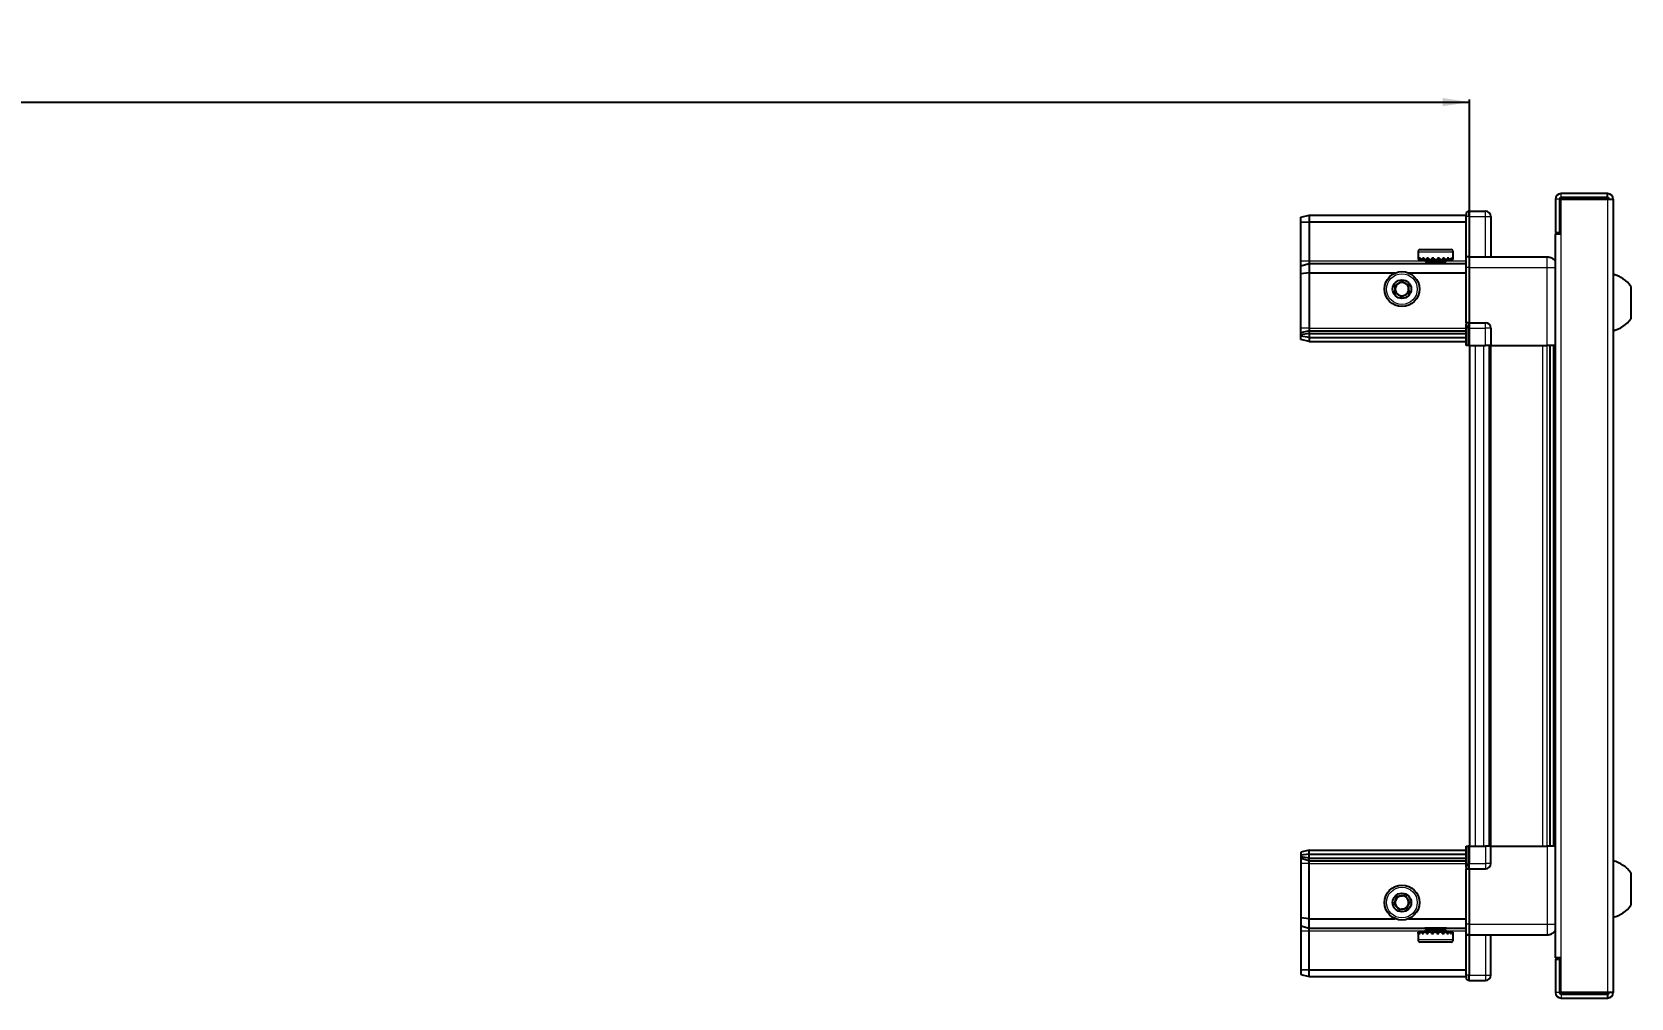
# Model space of a CAD drawing. Header units: millimetres. Extents: x 899 to 3916, y -216 to 1780.
# Drawn here: x 2528 to 3122, y 1344 to 1704 of the extents above; entities that cross this region are included whole.
import ezdxf

# ---------------------------------------------------------------- set-up
doc = ezdxf.new("R2010")
doc.units = ezdxf.units.MM
doc.layers.add('FORMAT', color=7, linetype='Continuous')
doc.styles.add('SLDTEXTSTYLE0', font='TXT', dxfattribs={"width": 0.75})
doc.dimstyles.new('SLDDIMSTYLE0', dxfattribs={"dimtxt": 20, "dimasz": 10, "dimexe": 0, "dimexo": 0.0625, "dimgap": 5, "dimtad": 2, "dimdec": 1, "dimrnd": 1e-09, "dimzin": 12, "dimdsep": 46, "dimtxsty": 'SLDTEXTSTYLE0', "dimsah": 1, "dimcen": 0.09, "dimadec": 0, "dimazin": 3, "dimtfac": 1, "dimtofl": 0, "dimtmove": 0, "dimatfit": 3, "dimfxl": 0, "dimfrac": 2, "dimtolj": 1, "dimtzin": 12, "dimarcsym": 0})

# ---------------------------------------------------------------- blocks, each defined once
blk = doc.blocks.new('_D_4')
at = {"layer": 'FORMAT'}
for p, q in [((1762.2, 1586.94), (1762.2, 1678.43)), ((1762.2, 1677.43), (3062.2, 1677.43)), ((3062.2, 1586.94), (3062.2, 1678.43))]:
    blk.add_line(p, q, dxfattribs=at)
for points in [[(1762.2, 1677.43), (1772.2, 1675.9), (1772.2, 1678.97)], [(3062.2, 1677.43), (3052.2, 1678.97), (3052.2, 1675.9)]]:
    blk.add_solid(points, dxfattribs=at)
at = {"layer": 'FORMAT', "insert": (2382.64, 1703.22), "char_height": 20, "attachment_point": 1, "style": 'SLDTEXTSTYLE0'}
blk.add_mtext('1300', dxfattribs=at)

msp = doc.modelspace()

# ---------------------------------------------------------------- linework, layer by layer
at = {"color": 7, "linetype": 'Continuous', "lineweight": 25}
for p, q in [((3094.05, 1641.33), (3094.05, 1628.93)), ((3095.55, 1641.33), (3095.55, 1628.93)), ((3096.05, 1628.43), (3096.05, 1641.33)), ((3096.05, 1641.33), (3113.45, 1641.33)), ((3113.45, 1643.43), (3096.15, 1643.43)), ((3113.45, 1641.93), (3096.15, 1641.93)), ((3113.45, 1641.93), (3113.45, 1643.43)), ((3113.45, 1641.33), (3115.55, 1641.33)), ((3115.55, 1641.33), (3115.55, 1346.53)), ((2999.55, 1634.63), (3002.55, 1635.43)), ((2999.55, 1632.78), (2999.55, 1634.63)), ((3002.55, 1635.43), (3002.55, 1632.93)), ((3002.55, 1635.43), (3060.85, 1635.43)), ((3061.71, 1636.93), (3060.85, 1636.43)), ((3061.71, 1636.93), (3060.85, 1636.43)), ((3060.85, 1636.43), (3060.85, 1634.93)), ((3060.85, 1620.13), (3060.85, 1634.93)), ((3062.05, 1636.93), (3061.71, 1636.93)), ((3062.05, 1636.93), (3061.71, 1636.93)), ((3062.05, 1636.93), (3062.05, 1636.93)), ((3062.05, 1634.93), (3062.05, 1636.93)), ((3062.05, 1636.93), (3068.05, 1636.93)), ((3062.05, 1634.93), (3062.05, 1620.13)), ((3070.05, 1634.93), (3070.05, 1619.93)), ((2999.55, 1632.78), (3002.55, 1632.93)), ((2999.55, 1618.43), (2999.55, 1632.78)), ((3002.55, 1632.93), (3002.55, 1618.43)), ((3002.55, 1632.93), (3060.85, 1632.93)), ((3093.95, 1628.43), (3093.95, 1359.43)), ((3093.95, 1628.43), (3096.05, 1628.43)), ((3094.05, 1628.93), (3095.55, 1628.93)), ((3043.05, 1621.83), (3043.05, 1618.93)), ((3043.85, 1622.63), (3055.25, 1622.63)), ((3056.05, 1618.93), (3056.05, 1621.83)), ((2999.55, 1616.63), (2999.55, 1618.43)), ((2999.55, 1616.63), (3002.55, 1617.43)), ((2999.55, 1613.6), (2999.55, 1616.63)), ((3002.55, 1618.43), (3002.55, 1617.43)), ((3002.55, 1617.43), (3002.55, 1613.93)), ((3002.55, 1617.43), (3060.85, 1617.43)), ((3043.05, 1618.93), (3043.09, 1618.93)), ((3043.21, 1619.43), (3043.09, 1619.43)), ((3043.09, 1619.43), (3043.09, 1618.93)), ((3043.09, 1618.93), (3043.21, 1618.93)), ((3043.21, 1619.43), (3043.21, 1618.93)), ((3043.21, 1618.93), (3043.62, 1618.93)), ((3043.96, 1619.43), (3043.62, 1619.43)), ((3043.62, 1619.43), (3043.62, 1618.93)), ((3043.62, 1618.93), (3043.96, 1618.93)), ((3043.96, 1619.43), (3043.96, 1618.93)), ((3043.96, 1618.93), (3044.73, 1618.93)), ((3045.25, 1619.43), (3044.73, 1619.43)), ((3044.73, 1619.43), (3044.73, 1618.93)), ((3044.73, 1618.93), (3045.25, 1618.93)), ((3045.15, 1618.93), (3045.15, 1618.83)), ((3045.15, 1618.83), (3053.95, 1618.83)), ((3045.25, 1619.43), (3045.25, 1618.93)), ((3045.25, 1618.93), (3046.31, 1618.93)), ((3045.55, 1618.43), (3046.24, 1617.95)), ((3045.55, 1618.43), (3053.55, 1618.43)), ((3046.24, 1617.95), (3045.55, 1617.47)), ((3045.55, 1617.47), (3045.55, 1617.43)), ((3045.55, 1617.47), (3053.55, 1617.47)), ((3046.24, 1617.95), (3052.86, 1617.95)), ((3046.97, 1619.43), (3046.31, 1619.43)), ((3046.31, 1619.43), (3046.31, 1618.93)), ((3046.31, 1618.93), (3046.97, 1618.93)), ((3046.97, 1619.43), (3046.97, 1618.93)), ((3046.97, 1618.93), (3048.21, 1618.93)), ((3048.94, 1619.43), (3048.21, 1619.43)), ((3048.21, 1619.43), (3048.21, 1618.93)), ((3048.21, 1618.93), (3048.64, 1618.93)), ((3048.64, 1619.43), (3048.64, 1618.93)), ((3048.94, 1619.43), (3048.94, 1618.93)), ((3048.94, 1618.93), (3050.24, 1618.93)), ((3050.97, 1619.43), (3050.24, 1619.43)), ((3050.24, 1619.43), (3050.24, 1618.93)), ((3050.51, 1619.43), (3050.51, 1618.93)), ((3050.51, 1618.93), (3050.97, 1618.93)), ((3050.97, 1619.43), (3050.97, 1618.93)), ((3050.97, 1618.93), (3052.2, 1618.93)), ((3052.86, 1619.43), (3052.2, 1619.43)), ((3052.2, 1619.43), (3052.2, 1618.93)), ((3052.2, 1618.93), (3052.86, 1618.93)), ((3052.86, 1619.43), (3052.86, 1618.93)), ((3052.86, 1618.93), (3053.91, 1618.93)), ((3052.86, 1617.95), (3053.55, 1618.43)), ((3053.55, 1617.47), (3052.86, 1617.95)), ((3053.55, 1617.43), (3053.55, 1617.47)), ((3054.43, 1619.43), (3053.91, 1619.43)), ((3053.91, 1619.43), (3053.91, 1618.93)), ((3053.91, 1618.93), (3054.43, 1618.93)), ((3053.95, 1618.83), (3053.95, 1618.93)), ((3054.43, 1619.43), (3054.43, 1618.93)), ((3054.43, 1618.93), (3055.18, 1618.93)), ((3055.52, 1619.43), (3055.18, 1619.43)), ((3055.18, 1619.43), (3055.18, 1618.93)), ((3055.18, 1618.93), (3055.52, 1618.93)), ((3055.52, 1619.43), (3055.52, 1618.93)), ((3055.52, 1618.93), (3055.91, 1618.93)), ((3056.02, 1619.43), (3055.91, 1619.43)), ((3055.91, 1619.43), (3055.91, 1618.93)), ((3055.91, 1618.93), (3056.02, 1618.93)), ((3056.02, 1619.43), (3056.02, 1618.93)), ((3056.02, 1618.93), (3056.05, 1618.93)), ((3060.85, 1619.93), (3060.85, 1620.13)), ((3062.05, 1619.93), (3060.85, 1619.93)), ((3060.85, 1615.93), (3060.85, 1619.93)), ((3060.85, 1595.63), (3060.85, 1615.93)), ((3062.05, 1620.13), (3062.05, 1619.93)), ((3062.05, 1619.93), (3062.05, 1615.93)), ((3062.05, 1619.93), (3091.05, 1619.93)), ((3062.05, 1615.93), (3062.05, 1595.63)), ((3002.55, 1613.93), (2999.55, 1613.6)), ((2999.55, 1593.43), (2999.55, 1613.6)), ((3002.55, 1613.93), (3002.55, 1593.43)), ((3002.55, 1613.93), (3034.55, 1613.93)), ((3039.55, 1613.93), (3060.85, 1613.93)), ((3122.15, 1596.93), (3122.15, 1608.93)), ((2999.55, 1591.63), (2999.55, 1593.43)), ((3002.55, 1592.43), (2999.55, 1591.63)), ((3002.55, 1593.43), (3002.55, 1592.43)), ((3002.55, 1592.43), (3002.55, 1591.43)), ((3002.55, 1592.43), (3060.85, 1592.43)), ((3060.85, 1595.43), (3060.85, 1595.63)), ((3062.05, 1595.43), (3060.85, 1595.43)), ((3060.85, 1595.43), (3060.85, 1594.76)), ((3060.85, 1586.93), (3060.85, 1594.76)), ((3061.71, 1593.43), (3061.71, 1586.93)), ((3062.05, 1595.63), (3062.05, 1595.43)), ((3062.05, 1593.43), (3062.05, 1595.43)), ((3062.05, 1595.43), (3068.05, 1595.43)), ((3062.05, 1593.43), (3062.05, 1595.43)), ((3062.05, 1593.43), (3062.05, 1586.93)), ((3070.05, 1593.43), (3070.05, 1586.93)), ((2999.55, 1590.89), (2999.55, 1591.63)), ((3002.55, 1591.43), (2999.55, 1590.89)), ((2999.55, 1590.39), (2999.55, 1590.89)), ((3002.55, 1589.93), (2999.55, 1590.39)), ((2999.55, 1589.24), (2999.55, 1590.39)), ((3002.55, 1588.43), (2999.55, 1589.24)), ((3002.55, 1591.43), (3060.85, 1591.43)), ((3002.55, 1591.43), (3002.55, 1589.93)), ((3002.55, 1589.93), (3002.55, 1588.43)), ((3002.55, 1589.93), (3060.85, 1589.93)), ((3002.55, 1588.43), (3060.85, 1588.43)), ((3061.71, 1586.93), (3060.85, 1586.93)), ((3062.05, 1586.93), (3061.71, 1586.93)), ((3062.05, 1586.93), (3068.05, 1586.93)), ((3062.2, 1586.93), (3062.2, 1400.93)), ((3070.05, 1586.93), (3068.05, 1586.93)), ((3069.4, 1586.93), (3069.4, 1400.93)), ((3070.05, 1586.93), (3091.05, 1586.93)), ((3092.07, 1400.93), (3092.07, 1586.93)), ((3092.11, 1400.93), (3092.11, 1586.93)), ((3093.9, 1586.93), (3093.9, 1400.93)), ((3002.55, 1399.43), (2999.55, 1398.63)), ((2999.55, 1398.63), (2999.55, 1397.48)), ((3002.55, 1397.93), (2999.55, 1397.48)), ((2999.55, 1397.48), (2999.55, 1396.98)), ((3002.55, 1396.43), (2999.55, 1396.98)), ((2999.55, 1396.98), (2999.55, 1396.24)), ((3002.55, 1395.43), (2999.55, 1396.24)), ((2999.55, 1396.24), (2999.55, 1394.43)), ((3002.55, 1397.93), (3002.55, 1399.43)), ((3002.55, 1399.43), (3060.85, 1399.43)), ((3002.55, 1397.93), (3060.85, 1397.93)), ((3002.55, 1396.43), (3002.55, 1397.93)), ((3002.55, 1396.43), (3060.85, 1396.43)), ((3002.55, 1395.43), (3002.55, 1396.43)), ((3060.85, 1393.11), (3060.85, 1400.93)), ((3060.85, 1400.93), (3061.71, 1400.93)), ((3061.71, 1400.93), (3061.71, 1400.93)), ((3061.71, 1400.93), (3061.71, 1394.43)), ((3062.05, 1400.93), (3061.71, 1400.93)), ((3062.05, 1400.93), (3062.05, 1394.43)), ((3062.05, 1400.93), (3062.05, 1400.93)), ((3062.05, 1400.93), (3068.05, 1400.93)), ((3062.05, 1400.93), (3062.05, 1394.43)), ((3070.05, 1400.93), (3068.05, 1400.93)), ((3070.05, 1394.43), (3070.05, 1400.93)), ((3070.05, 1400.93), (3091.05, 1400.93)), ((2999.55, 1394.43), (2999.55, 1374.27)), ((3002.55, 1395.43), (3060.85, 1395.43)), ((3002.55, 1394.43), (3002.55, 1395.43)), ((3002.55, 1373.93), (3002.55, 1394.43)), ((3060.85, 1393.11), (3060.85, 1392.43)), ((3062.05, 1392.43), (3060.85, 1392.43)), ((3060.85, 1392.23), (3060.85, 1392.43)), ((3060.85, 1371.93), (3060.85, 1392.23)), ((3062.05, 1392.43), (3062.05, 1394.43)), ((3062.05, 1392.43), (3062.05, 1392.23)), ((3062.05, 1392.43), (3068.05, 1392.43)), ((3062.05, 1392.23), (3062.05, 1371.93)), ((3122.15, 1378.93), (3122.15, 1390.93)), ((3002.55, 1373.93), (2999.55, 1374.27)), ((2999.55, 1374.27), (2999.55, 1371.24)), ((3002.55, 1373.93), (3034.55, 1373.93)), ((3002.55, 1370.43), (3002.55, 1373.93)), ((3039.55, 1373.93), (3060.85, 1373.93)), ((2999.55, 1371.24), (3002.55, 1370.43)), ((2999.55, 1371.24), (2999.55, 1369.43)), ((2999.55, 1369.43), (2999.55, 1355.09)), ((3002.55, 1370.43), (3060.85, 1370.43)), ((3002.55, 1369.43), (3002.55, 1370.43)), ((3002.55, 1354.93), (3002.55, 1369.43)), ((3043.05, 1368.93), (3043.05, 1366.03)), ((3043.07, 1368.93), (3043.05, 1368.93)), ((3043.07, 1368.43), (3043.07, 1368.93)), ((3043.16, 1368.93), (3043.07, 1368.93)), ((3043.07, 1368.43), (3043.16, 1368.43)), ((3043.16, 1368.43), (3043.16, 1368.93)), ((3043.54, 1368.93), (3043.16, 1368.93)), ((3043.54, 1368.43), (3043.54, 1368.93)), ((3043.86, 1368.93), (3043.54, 1368.93)), ((3043.54, 1368.43), (3043.86, 1368.43)), ((3043.86, 1368.43), (3043.86, 1368.93)), ((3044.59, 1368.93), (3043.86, 1368.93)), ((3044.59, 1368.43), (3044.59, 1368.93)), ((3045.1, 1368.93), (3044.59, 1368.93)), ((3044.59, 1368.43), (3045.1, 1368.43)), ((3045.1, 1368.43), (3045.1, 1368.93)), ((3046.14, 1368.93), (3045.1, 1368.93)), ((3045.15, 1369.03), (3045.15, 1368.93)), ((3053.95, 1369.03), (3045.15, 1369.03)), ((3045.55, 1370.43), (3045.55, 1370.4)), ((3045.55, 1370.4), (3046.24, 1369.92)), ((3053.55, 1370.4), (3045.55, 1370.4)), ((3046.24, 1369.92), (3045.55, 1369.43)), ((3053.55, 1369.43), (3045.55, 1369.43)), ((3046.14, 1368.43), (3046.14, 1368.93)), ((3046.79, 1368.93), (3046.14, 1368.93)), ((3046.14, 1368.43), (3046.79, 1368.43)), ((3052.86, 1369.92), (3046.24, 1369.92)), ((3046.79, 1368.43), (3046.79, 1368.93)), ((3048.01, 1368.93), (3046.79, 1368.93)), ((3048.01, 1368.43), (3048.01, 1368.93)), ((3048.51, 1368.93), (3048.01, 1368.93)), ((3048.01, 1368.43), (3048.74, 1368.43)), ((3048.51, 1368.43), (3048.51, 1368.93)), ((3048.74, 1368.43), (3048.74, 1368.93)), ((3050.04, 1368.93), (3048.74, 1368.93)), ((3050.04, 1368.43), (3050.04, 1368.93)), ((3050.04, 1368.43), (3050.77, 1368.43)), ((3050.38, 1368.43), (3050.38, 1368.93)), ((3050.77, 1368.93), (3050.38, 1368.93)), ((3050.77, 1368.43), (3050.77, 1368.93)), ((3052.02, 1368.93), (3050.77, 1368.93)), ((3052.02, 1368.43), (3052.02, 1368.93)), ((3052.69, 1368.93), (3052.02, 1368.93)), ((3052.02, 1368.43), (3052.69, 1368.43)), ((3052.69, 1368.43), (3052.69, 1368.93)), ((3053.76, 1368.93), (3052.69, 1368.93)), ((3052.86, 1369.92), (3053.55, 1370.4)), ((3053.55, 1369.43), (3052.86, 1369.92)), ((3053.55, 1370.4), (3053.55, 1370.43)), ((3053.76, 1368.43), (3053.76, 1368.93)), ((3054.29, 1368.93), (3053.76, 1368.93)), ((3053.76, 1368.43), (3054.29, 1368.43)), ((3053.95, 1368.93), (3053.95, 1369.03)), ((3054.29, 1368.43), (3054.29, 1368.93)), ((3055.08, 1368.93), (3054.29, 1368.93)), ((3055.08, 1368.43), (3055.08, 1368.93)), ((3055.43, 1368.93), (3055.08, 1368.93)), ((3055.08, 1368.43), (3055.43, 1368.43)), ((3055.43, 1368.43), (3055.43, 1368.93)), ((3055.86, 1368.93), (3055.43, 1368.93)), ((3055.86, 1368.43), (3055.86, 1368.93)), ((3056, 1368.93), (3055.86, 1368.93)), ((3055.86, 1368.43), (3056, 1368.43)), ((3056, 1368.43), (3056, 1368.93)), ((3056.05, 1368.93), (3056, 1368.93)), ((3056.05, 1366.03), (3056.05, 1368.93)), ((3060.85, 1367.93), (3060.85, 1371.93)), ((3062.05, 1367.93), (3060.85, 1367.93)), ((3060.85, 1367.73), (3060.85, 1367.93)), ((3060.85, 1352.93), (3060.85, 1367.73)), ((3062.05, 1371.93), (3062.05, 1367.93)), ((3062.05, 1367.93), (3062.05, 1367.73)), ((3062.05, 1367.93), (3091.05, 1367.93)), ((3062.05, 1367.73), (3062.05, 1352.93)), ((3062.05, 1367.73), (3062.05, 1352.93)), ((3070.05, 1352.93), (3070.05, 1367.93)), ((3055.25, 1365.23), (3043.85, 1365.23)), ((2999.55, 1355.09), (3002.55, 1354.93)), ((2999.55, 1355.09), (2999.55, 1353.24)), ((3002.55, 1354.93), (3060.85, 1354.93)), ((3002.55, 1352.43), (3002.55, 1354.93)), ((3096.05, 1359.43), (3093.95, 1359.43)), ((3094.05, 1358.93), (3094.05, 1346.53)), ((3094.05, 1358.93), (3095.55, 1358.93)), ((3095.55, 1358.93), (3095.55, 1346.53)), ((3096.05, 1346.53), (3096.05, 1359.43)), ((2999.55, 1353.24), (3002.55, 1352.43)), ((3002.55, 1352.43), (3060.85, 1352.43)), ((3060.85, 1352.93), (3060.85, 1351.43)), ((3060.85, 1351.43), (3061.71, 1350.93)), ((3062.05, 1350.93), (3061.71, 1350.93)), ((3062.05, 1350.93), (3062.05, 1352.93)), ((3062.05, 1350.93), (3068.05, 1350.93)), ((3113.45, 1346.53), (3096.05, 1346.53)), ((3096.15, 1345.93), (3113.45, 1345.93)), ((3096.15, 1344.43), (3113.45, 1344.43)), ((3115.55, 1346.53), (3113.45, 1346.53)), ((3113.45, 1345.93), (3113.45, 1344.43))]:
    msp.add_line(p, q, dxfattribs=at)
at = {"color": 8, "linetype": 'Continuous', "lineweight": 18}
for p, q in [((3095.55, 1641.33), (3094.05, 1641.33)), ((3096.15, 1641.93), (3096.15, 1643.43)), ((3113.45, 1641.33), (3113.45, 1346.53)), ((3062.05, 1634.93), (3060.85, 1634.93)), ((3062.05, 1634.93), (3068.05, 1634.93)), ((3068.05, 1634.93), (3068.05, 1636.93)), ((3068.05, 1619.93), (3068.05, 1634.93)), ((3068.05, 1634.93), (3070.05, 1634.93)), ((3096.05, 1628.43), (3096.05, 1359.43)), ((3043.05, 1621.83), (3056.05, 1621.83)), ((2999.55, 1618.43), (3002.55, 1618.43)), ((3002.55, 1618.43), (3045.55, 1618.43)), ((3053.55, 1618.43), (3060.85, 1618.43)), ((3060.85, 1620.13), (3062.05, 1620.13)), ((3062.05, 1615.93), (3060.85, 1615.93)), ((3062.05, 1615.93), (3091.05, 1615.93)), ((3091.05, 1586.93), (3091.05, 1615.93)), ((3002.55, 1593.43), (2999.55, 1593.43)), ((3002.55, 1593.43), (3060.85, 1593.43)), ((3060.85, 1595.63), (3062.05, 1595.63)), ((3062.05, 1593.43), (3061.71, 1593.43)), ((3062.05, 1593.43), (3068.05, 1593.43)), ((3068.05, 1593.43), (3068.05, 1595.43)), ((3068.05, 1586.93), (3068.05, 1593.43)), ((3070.05, 1593.43), (3068.05, 1593.43)), ((3064.2, 1586.93), (3064.2, 1400.93)), ((3067.4, 1586.93), (3067.4, 1400.93)), ((3070.05, 1586.93), (3070.05, 1400.93)), ((3089.45, 1400.93), (3089.45, 1586.93)), ((3090.86, 1586.93), (3090.86, 1400.93)), ((3093.31, 1400.93), (3093.31, 1586.93)), ((3062.05, 1400.93), (3061.71, 1400.93)), ((3068.05, 1400.93), (3068.05, 1394.43)), ((3091.05, 1400.93), (3091.05, 1371.93)), ((3002.55, 1394.43), (2999.55, 1394.43)), ((3002.55, 1394.43), (3060.85, 1394.43)), ((3062.05, 1392.23), (3060.85, 1392.23)), ((3062.05, 1394.43), (3061.71, 1394.43)), ((3062.05, 1394.43), (3068.05, 1394.43)), ((3070.05, 1394.43), (3068.05, 1394.43)), ((3068.05, 1394.43), (3068.05, 1392.43)), ((2999.55, 1369.43), (3002.55, 1369.43)), ((3002.55, 1369.43), (3045.55, 1369.43)), ((3053.55, 1369.43), (3060.85, 1369.43)), ((3062.05, 1371.93), (3060.85, 1371.93)), ((3062.05, 1367.73), (3060.85, 1367.73)), ((3062.05, 1371.93), (3091.05, 1371.93)), ((3068.05, 1367.93), (3068.05, 1352.93)), ((3056.05, 1366.03), (3043.05, 1366.03)), ((3062.05, 1352.93), (3060.85, 1352.93)), ((3062.05, 1352.93), (3068.05, 1352.93)), ((3068.05, 1352.93), (3070.05, 1352.93)), ((3068.05, 1352.93), (3068.05, 1350.93)), ((3095.55, 1346.53), (3094.05, 1346.53)), ((3096.15, 1345.93), (3096.15, 1344.43))]:
    msp.add_line(p, q, dxfattribs=at)
at = {"color": 7, "linetype": 'Continuous', "lineweight": 25}
for centre, radius in [((3037.05, 1607.93), 6.5), ((3037.05, 1607.93), 3.46), ((3037.05, 1379.93), 6.5), ((3037.05, 1379.93), 3.46)]:
    msp.add_circle(centre, radius, dxfattribs=at)
at = {"color": 8, "linetype": 'Continuous', "lineweight": 18}
for centre in [(3037.05, 1607.93), (3037.05, 1379.93)]:
    msp.add_circle(centre, 5.7, dxfattribs=at)
at = {"color": 7, "linetype": 'Continuous', "lineweight": 25}
for centre, radius, start, end in [((3096.15, 1641.33), 2.1, 90, 180), ((3096.15, 1641.33), 0.6, 90, 180), ((3113.45, 1641.33), 2.1, 0, 90), ((3113.45, 1641.33), 0.6, 0, 90), ((3068.05, 1634.93), 2, 0, 90), ((3043.85, 1621.83), 0.8, 90, 180), ((3055.25, 1621.83), 0.8, 0, 90), ((3045.15, 1618.43), 0.4, 0, 90), ((3053.95, 1618.43), 0.4, 90, 180), ((3037.05, 1607.93), 2.5, 120.74103, 180.74103), ((3037.05, 1607.93), 2.5, 60.74103, 120.74103), ((3037.05, 1607.93), 2.5, 0.74103, 60.74103), ((3112.52, 1601.91), 11.91, 36.1266, 75.29965), ((3037.05, 1607.93), 2.5, 180.74103, 240.74103), ((3037.05, 1607.93), 2.5, 240.74103, 300.74103), ((3037.05, 1607.93), 2.5, 300.74103, 0.74103), ((3068.05, 1593.43), 2, 0, 90), ((3112.52, 1603.96), 11.91, 284.70035, 323.8734), ((3068.05, 1394.43), 2, 270, 0), ((3112.52, 1383.91), 11.91, 36.1266, 75.29965), ((3037.05, 1379.93), 2.5, 155.91157, 215.91157), ((3037.05, 1379.93), 2.5, 95.91157, 155.91157), ((3037.05, 1379.93), 2.5, 215.91157, 275.91157), ((3037.05, 1379.93), 2.5, 35.91157, 95.91157), ((3037.05, 1379.93), 2.5, 275.91157, 335.91157), ((3037.05, 1379.93), 2.5, 335.91157, 35.91157), ((3112.52, 1385.96), 11.91, 284.70035, 323.8734), ((3045.15, 1369.43), 0.4, 270, 360), ((3053.95, 1369.43), 0.4, 180, 270), ((3043.85, 1366.03), 0.8, 180, 270), ((3055.25, 1366.03), 0.8, 270, 360), ((3068.05, 1352.93), 2, 270, 0), ((3096.15, 1346.53), 2.1, 180, 270), ((3096.15, 1346.53), 0.6, 180, 270), ((3113.45, 1346.53), 2.1, 270, 0), ((3113.45, 1346.53), 0.6, 270, 0)]:
    msp.add_arc(centre, radius, start, end, dxfattribs=at)
for centre, start_param, end_param in [((3058.25, 1593.43), 0, 0.722734), ((3058.25, 1394.43), 5.560451, 6.283185)]:
    msp.add_ellipse(centre, major_axis=(3.46, 0), ratio=0.57735, start_param=start_param, end_param=end_param, dxfattribs=at)
for points, knots in [([(3091.05, 1619.93), (3091.49, 1619.89), (3092.17, 1619.82), (3092.98, 1619.38), (3093.53, 1618.94), (3093.81, 1618.57), (3093.95, 1618.39)], [0, 0, 0, 0, 0.384298, 0.591173, 0.802437, 1, 1, 1, 1]), ([(3034.53, 1609.34), (3034.97, 1609.61), (3035.8, 1610.1), (3036.63, 1610.59), (3037.01, 1610.82)], [0, 0, 0, 0, 0.534686, 1, 1, 1, 1]), ([(3037.01, 1610.82), (3037.46, 1610.57), (3038.3, 1610.1), (3039.14, 1609.63), (3039.53, 1609.41)], [0, 0, 0, 0, 0.534686, 1, 1, 1, 1]), ([(3034.57, 1606.46), (3034.57, 1606.58), (3034.56, 1607.18), (3034.54, 1608.18), (3034.53, 1609), (3034.53, 1609.34)], [0, 0, 0, 0, 0.133125, 0.637099, 1, 1, 1, 1]), ([(3037.09, 1605.05), (3036.64, 1605.3), (3035.79, 1605.77), (3034.96, 1606.24), (3034.57, 1606.46)], [0, 0, 0, 0, 0.534686, 1, 1, 1, 1]), ([(3039.57, 1606.52), (3039.12, 1606.26), (3038.29, 1605.77), (3037.47, 1605.28), (3037.09, 1605.05)], [0, 0, 0, 0, 0.534686, 1, 1, 1, 1]), ([(3039.53, 1609.41), (3039.53, 1609.06), (3039.54, 1608.24), (3039.56, 1607.25), (3039.57, 1606.65), (3039.57, 1606.52)], [0, 0, 0, 0, 0.362901, 0.866875, 1, 1, 1, 1]), ([(3093.9, 1586.93), (3093.86, 1586.93), (3093.64, 1586.93), (3092.92, 1586.93), (3091.96, 1586.93), (3091.31, 1586.93), (3091.05, 1586.93)], [0, 0, 0, 0, 0.071707, 0.420979, 0.770251, 1, 1, 1, 1]), ([(3093.9, 1400.93), (3093.86, 1400.93), (3093.64, 1400.93), (3092.92, 1400.93), (3091.96, 1400.93), (3091.31, 1400.93), (3091.05, 1400.93)], [0, 0, 0, 0, 0.071707, 0.420979, 0.770251, 1, 1, 1, 1]), ([(3034.18, 1379.64), (3034.39, 1380.11), (3034.78, 1380.99), (3035.17, 1381.86), (3035.36, 1382.27)], [0, 0, 0, 0, 0.534686, 1, 1, 1, 1]), ([(3035.87, 1377.3), (3035.57, 1377.72), (3035, 1378.5), (3034.44, 1379.27), (3034.18, 1379.64)], [0, 0, 0, 0, 0.534686, 1, 1, 1, 1]), ([(3035.36, 1382.27), (3035.7, 1382.31), (3036.52, 1382.39), (3037.51, 1382.49), (3038.1, 1382.56), (3038.23, 1382.57)], [0, 0, 0, 0, 0.3629006, 0.8668753, 1, 1, 1, 1]), ([(3038.23, 1382.57), (3038.53, 1382.15), (3039.09, 1381.37), (3039.66, 1380.59), (3039.92, 1380.23)], [0, 0, 0, 0, 0.534686, 1, 1, 1, 1]), ([(3039.92, 1380.23), (3039.71, 1379.76), (3039.32, 1378.88), (3038.92, 1378), (3038.74, 1377.6)], [0, 0, 0, 0, 0.5346859, 1, 1, 1, 1]), ([(3038.74, 1377.6), (3038.62, 1377.58), (3038.02, 1377.52), (3037.03, 1377.42), (3036.21, 1377.33), (3035.87, 1377.3)], [0, 0, 0, 0, 0.133125, 0.637099, 1, 1, 1, 1]), ([(3091.05, 1367.93), (3091.49, 1367.98), (3092.17, 1368.05), (3092.98, 1368.49), (3093.53, 1368.93), (3093.81, 1369.3), (3093.95, 1369.48)], [0, 0, 0, 0, 0.384298, 0.591173, 0.802437, 1, 1, 1, 1])]:
    msp.add_open_spline(points, degree=3, knots=knots, dxfattribs=at)
at = {"color": 8, "linetype": 'Continuous', "lineweight": 18}
for points in [[(3091.05, 1615.93), (3091.05, 1616.46), (3091.05, 1617.51), (3091.05, 1618.83), (3091.05, 1619.75), (3091.05, 1619.87), (3091.05, 1619.93)], [(3091.05, 1371.93), (3091.05, 1371.41), (3091.05, 1370.36), (3091.05, 1369.04), (3091.05, 1368.11), (3091.05, 1367.99), (3091.05, 1367.93)]]:
    msp.add_open_spline(points, degree=3, dxfattribs=at)
for points in [[(3091.05, 1615.93), (3091.49, 1615.93), (3092.17, 1615.93), (3092.98, 1615.93), (3093.53, 1615.93), (3093.81, 1615.93), (3093.95, 1615.93)], [(3091.05, 1371.93), (3091.49, 1371.93), (3092.17, 1371.93), (3092.98, 1371.93), (3093.53, 1371.93), (3093.81, 1371.93), (3093.95, 1371.93)]]:
    msp.add_open_spline(points, degree=3, knots=[0, 0, 0, 0, 0.384298, 0.591173, 0.802437, 1, 1, 1, 1], dxfattribs=at)

# ---------------------------------------------------------------- dimensions: what is measured, and where the dimension line sits
at = {"layer": 'FORMAT'}
dim = msp.add_linear_dim(base=(3062.2, 1677.43), p1=(1762.2, 1586.93), p2=(3062.2, 1586.93), angle=0, dimstyle='SLDDIMSTYLE0', dxfattribs=at)
dim.commit()
dim.dimension.update_dxf_attribs({"geometry": '_D_4', "text_midpoint": (2412.2, 1677.43), "dimtype": 160})

doc.saveas('drawing.dxf')
